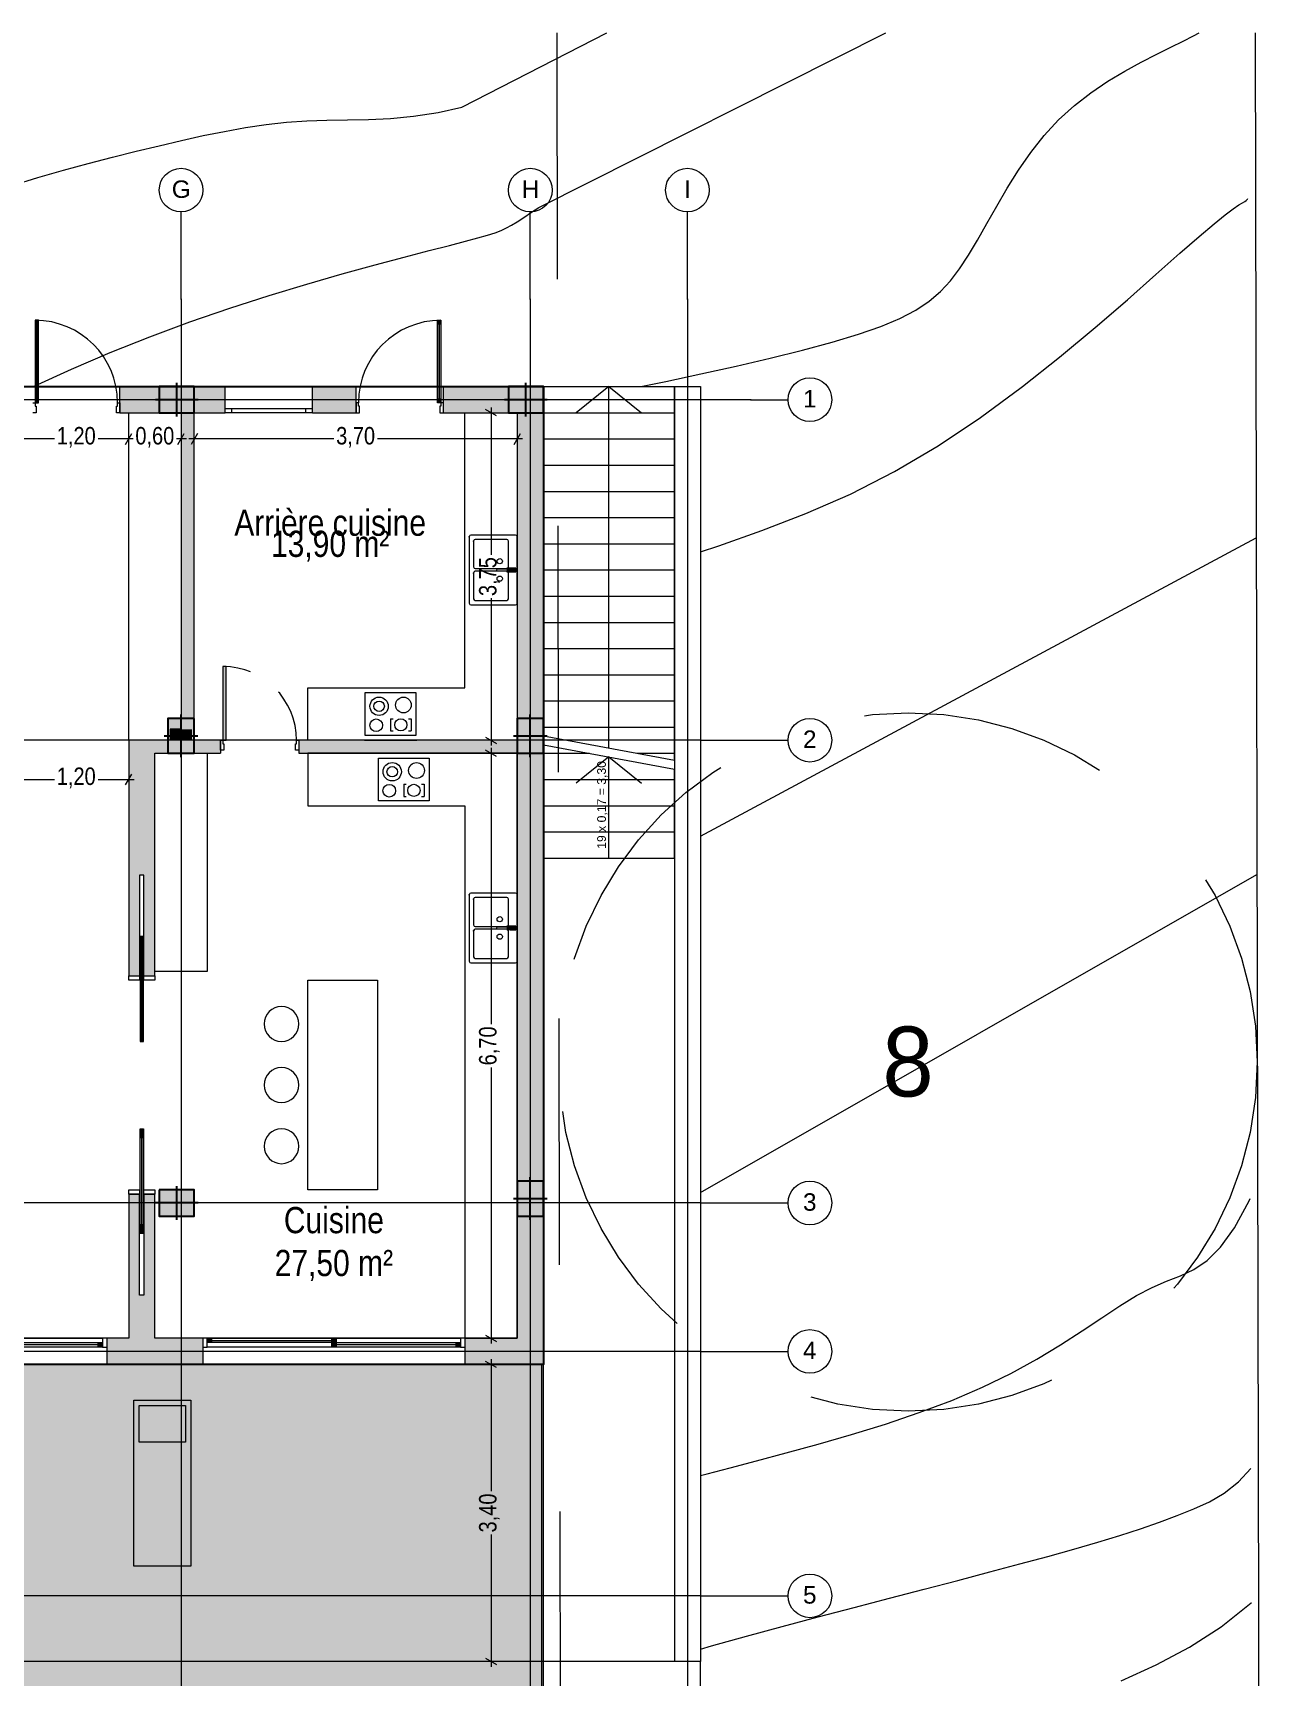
# Model space of a CAD drawing. Header units: centimetres. Extents: x -4381 to 5639, y -3920 to 4826.
# Drawn here: x 30.73 to 44.8, y 61.31 to 80.14 of the extents above; entities that cross this region are included whole.
import ezdxf

# ---------------------------------------------------------------- set-up
doc = ezdxf.new("R2010")
doc.units = ezdxf.units.CM
doc.header["$MEASUREMENT"] = 0
doc.set_wipeout_variables(frame=1)
for name, pattern in [('Dashed', [0.564444, 0.282222, -0.282222]), ('POINTILLE', [0.1, 0.06, -0.04]), ('Tirets', [0.458611, 0.282222, -0.176389]), ('Traits plan', [10, 5, -5]), ('Wipeout_Contour', [100, 0, -100])]:
    doc.linetypes.add(name, pattern=pattern)
for name, color, linetype, lineweight in [('0- COURBES DE NIVEAU_Pen_No__2', 8, 'Continuous', 5), ('00- Texts and Fills_Pen_No__1', 7, 'Continuous', 5), ('01- MOBILIER_Pen_No__1', 7, 'Continuous', 5), ('01- MOBILIER_Pen_No__7', 7, 'Continuous', 5), ('0_Pen_No__1', 7, 'Continuous', 5), ('Cotations_Pen_No__2', 8, 'Continuous', 5), ('Dalles_Pen_No__1', 7, 'Continuous', 5), ('Elevator_Pen_No__1', 7, 'Continuous', 5), ('FILES_Pen_No__2', 8, 'Continuous', 5), ('Poteaux Hafsa', 4, 'Continuous', 30), ('Structural - Bearing_Pen_No__1', 7, 'Continuous', 5), ('Structural - Bearing_Pen_No__7', 7, 'Continuous', 5)]:
    doc.layers.add(name, color=color, linetype=linetype, lineweight=lineweight)
for name, color, linetype, lineweight, true_color in [('0_Pen_No__161', 7, 'Continuous', 5, 0x6a6a6a), ('0_Pen_No__58', 7, 'Continuous', 5, 0xdf0000), ('Dalles_Pen_No__102', 7, 'Continuous', 5, 0xcccccc), ('Elevator_Pen_No__161', 7, 'Continuous', 5, 0x6a6a6a), ('RECULS_Pen_No__58', 7, 'Continuous', 5, 0xdf0000), ('Structural - Bearing_Pen_No__103', 7, 'Continuous', 5, 0xffcc99)]:
    doc.layers.add(name, color=color, linetype=linetype, lineweight=lineweight, true_color=true_color)
doc.layers.add('Dalles', color=7, linetype='Continuous')
doc.layers.add('Structural - Bearing', color=7, linetype='Continuous')
doc.styles.add('GENERATED_STYLE_2', font='')
doc.styles.add('GENERATED_STYLE_3', font='arial.ttf')
doc.styles.get('GENERATED_STYLE_2').set_extended_font_data('Arial Narrow Occidental')

# ---------------------------------------------------------------- blocks, each defined once
blk = doc.blocks.new('P1')
at = {"layer": 'Poteaux Hafsa', "lineweight": 30}
blk.add_hatch(color=256, dxfattribs=at).paths.add_polyline_path([(0, 0.3), (0, 0), (0.4, 0), (0.4, 0.3)])
at = {"layer": 'Poteaux Hafsa', "color": 144, "lineweight": 30}
for p, q in [((0.2, -0.042), (0.2, 0.342)), ((0.444, 0.15), (-0.044, 0.15))]:
    blk.add_line(p, q, dxfattribs=at)
blk.add_lwpolyline([(0, 0.3), (0, 0), (0.4, 0), (0.4, 0.3)], close=True, dxfattribs=at)

msp = doc.modelspace()

# ---------------------------------------------------------------- hatches: boundary and pattern name
at = {"layer": 'Dalles_Pen_No__102', "linetype": 'Continuous', "ltscale": 10}
h = msp.add_hatch(color=256, dxfattribs=at)
h.paths.add_polyline_path([(11.97512, 62.09063), (11.97512, 56.39063), (24.92512, 56.39063), (24.92512, 56.69063), (20.92512, 56.69063), (20.92512, 61.49063), (24.92512, 61.49063), (24.92512, 61.19063), (36.57512, 61.19063), (36.57512, 64.89063), (24.92512, 64.89063), (24.92512, 66.59063), (19.47512, 66.59063), (19.47512, 62.09063)])
h.paths.add_polyline_path([(12.27512, 59.59063), (12.27512, 61.79063), (15.37512, 61.79063), (15.37512, 59.59063)], flags=0)
at = {"layer": 'Elevator_Pen_No__161', "linetype": 'Continuous', "ltscale": 10}
for points in [[(32.30012, 75.81563), (32.55012, 75.81563), (32.55012, 76.06563), (32.30012, 76.06563)], [(36.30012, 75.81563), (36.55012, 75.81563), (36.55012, 76.06563)], [(36.30012, 75.81563), (36.55012, 76.06563), (36.30012, 76.06563)], [(32.30012, 72.04063), (32.42512, 72.04063), (32.42512, 72.16563), (32.30012, 72.16563)], [(32.42512, 72.16563), (32.42512, 72.04063), (32.55012, 72.04063), (32.55012, 72.16563)], [(36.30012, 71.91563), (36.55012, 71.91563), (36.55012, 72.16563), (36.30012, 72.16563)], [(32.30012, 71.91563), (32.55012, 71.91563), (32.55012, 72.04063), (32.42512, 72.04063), (32.30012, 72.04063)], [(36.30012, 66.61563), (36.55012, 66.61563), (36.55012, 66.86563), (36.30012, 66.86563)], [(32.30012, 64.91563), (32.55012, 64.91563), (32.55012, 65.16563), (32.30012, 65.16563)]]:
    msp.add_hatch(color=256, dxfattribs=at).paths.add_polyline_path(points)
at = {"layer": 'Structural - Bearing', "linetype": 'Continuous', "lineweight": 0, "ltscale": 10, "true_color": 0xffffff}
for points in [[(30.75312, 76.84963), (30.75312, 76.80963), (30.79312, 76.80963), (30.79312, 76.84963)], [(35.40117, 76.84963), (35.36117, 76.84963), (35.36117, 76.80963), (35.40117, 76.80963)], [(30.79312, 75.90563), (30.79312, 75.94563), (30.75312, 75.94563), (30.75312, 75.90563)], [(35.36117, 75.90563), (35.40117, 75.90563), (35.40117, 75.94563), (35.36117, 75.94563)], [(32.90312, 72.88463), (32.90312, 72.04063), (32.94312, 72.04063), (32.94312, 72.88463)], [(31.95512, 69.79063), (31.95512, 69.69063), (31.99512, 69.69063), (31.99512, 69.79063)], [(31.99512, 68.59063), (31.99512, 68.69063), (31.95512, 68.69063), (31.95512, 68.59063)], [(31.99512, 67.59063), (31.95512, 67.59063), (31.95512, 67.49063), (31.99512, 67.49063)], [(31.95512, 66.39063), (31.99512, 66.39063), (31.99512, 66.49063), (31.95512, 66.49063)]]:
    msp.add_hatch(color=7, dxfattribs=at).paths.add_polyline_path(points)
at = {"layer": 'Structural - Bearing', "linetype": 'Continuous', "lineweight": 0, "ltscale": 10, "true_color": 0x000000}
h = msp.add_hatch(color=18, dxfattribs=at)
h.paths.add_polyline_path([(31.72512, 75.79063), (32.92917, 75.79063), (32.92917, 75.84063), (32.92917, 76.09063), (31.72512, 76.09063), (31.72512, 75.90563)])
h.paths.add_polyline_path([(32.55012, 75.81563), (32.30012, 75.81563), (32.30012, 76.06563), (32.55012, 76.06563)], flags=0)
for points in [[(33.92917, 75.84063), (33.92917, 75.79063), (34.42917, 75.79063), (34.42917, 75.90563), (34.42917, 76.09063), (33.92917, 76.09063)], [(35.42917, 75.90563), (35.42917, 75.79063), (36.27512, 75.79063), (36.30012, 75.81563), (36.30012, 76.06563), (36.55012, 76.06563), (36.57512, 76.09063), (35.42917, 76.09063)], [(32.42512, 75.79063), (32.42512, 72.16563), (32.55012, 72.16563), (32.55012, 72.04063), (32.57512, 72.04063), (32.57512, 75.79063)], [(31.82512, 72.04063), (31.82512, 71.89063), (32.87512, 71.89063), (32.87512, 71.92563), (32.87512, 72.04063), (32.55012, 72.04063), (32.55012, 71.91563), (32.30012, 71.91563), (32.30012, 72.04063)], [(33.77512, 71.89063), (36.27512, 71.89063), (36.27512, 72.04063), (33.77512, 72.04063), (33.77512, 71.92563)], [(31.82512, 71.89063), (31.82512, 69.34063), (31.95012, 69.34063), (31.95012, 70.49563), (32.00012, 70.49563), (32.00012, 69.34063), (32.12512, 69.34063), (32.12512, 71.89063)], [(31.82512, 66.84063), (31.82512, 65.19063), (32.12512, 65.19063), (32.12512, 66.84063), (32.00012, 66.84063), (32.00012, 65.68563), (31.95012, 65.68563), (31.95012, 66.84063)], [(35.67512, 64.89063), (36.27512, 64.89063), (36.27512, 65.19063), (35.67512, 65.19063), (35.67512, 65.09063)]]:
    msp.add_hatch(color=18, dxfattribs=at).paths.add_polyline_path(points)
h = msp.add_hatch(color=18, dxfattribs=at)
h.paths.add_polyline_path([(36.27512, 75.79063), (36.27512, 64.89063), (36.57512, 64.89063), (36.57512, 76.09063), (36.55012, 76.06563), (36.55012, 75.81563), (36.30012, 75.81563)])
h.paths.add_polyline_path([(36.55012, 64.91563), (36.30012, 64.91563), (36.30012, 65.16563), (36.55012, 65.16563)], flags=0)
h.paths.add_polyline_path([(36.55012, 66.61563), (36.30012, 66.61563), (36.30012, 66.86563), (36.55012, 66.86563)], flags=0)
h.paths.add_polyline_path([(36.55012, 71.91563), (36.30012, 71.91563), (36.30012, 72.16563), (36.55012, 72.16563)], flags=0)
h = msp.add_hatch(color=18, dxfattribs=at)
h.paths.add_polyline_path([(31.57512, 64.89063), (32.67512, 64.89063), (32.67512, 65.09063), (32.67512, 65.19063), (31.57512, 65.19063), (31.57512, 65.09063)])
h.paths.add_polyline_path([(32.30012, 64.91563), (32.30012, 65.16563), (32.55012, 65.16563), (32.55012, 64.91563)], flags=0)
at = {"layer": 'Structural - Bearing_Pen_No__103', "linetype": 'Continuous', "ltscale": 10}
for points in [[(32.72512, 65.19063), (32.72512, 65.14063), (32.77512, 65.14063), (32.77512, 65.19063)], [(34.20012, 65.14063), (34.20012, 65.19063), (34.15012, 65.19063), (34.15012, 65.14063)], [(31.52512, 65.09063), (31.52512, 65.14063), (31.47512, 65.14063), (31.47512, 65.09063)], [(34.15012, 65.14063), (34.15012, 65.09063), (34.20012, 65.09063), (34.20012, 65.14063)], [(35.62512, 65.09063), (35.62512, 65.14063), (35.57512, 65.14063), (35.57512, 65.09063)]]:
    msp.add_hatch(color=256, dxfattribs=at).paths.add_polyline_path(points)

# ---------------------------------------------------------------- linework, layer by layer
at = {"layer": '0- COURBES DE NIVEAU_Pen_No__2', "linetype": 'Continuous', "ltscale": 10, "flags": 128}
for points in [[(30.48856, 78.3954), (30.78549, 78.48585), (31.07682, 78.56906), (31.36193, 78.64606), (31.64022, 78.71785), (31.91105, 78.78545), (32.17407, 78.84957), (32.42993, 78.90963), (32.67952, 78.96473), (32.92374, 79.01397), (33.16349, 79.05648), (33.39968, 79.09134), (33.63319, 79.11767), (33.86495, 79.13457), (34.0963, 79.14228), (34.33053, 79.1455), (34.57135, 79.1501), (34.82251, 79.1619), (35.08773, 79.18676), (35.37075, 79.23052), (35.64137, 79.2914), (37.30309, 80.14172)], [(30.72973, 76.09063), (30.7433, 76.09712), (31.1709, 76.29157), (31.6132, 76.48114), (32.06624, 76.6622), (32.52538, 76.83167), (32.98341, 76.98865), (33.43244, 77.13278), (33.8646, 77.26368), (34.27198, 77.38101), (34.64673, 77.4844), (34.98094, 77.57348), (35.26675, 77.6479), (35.4989, 77.70782), (35.68263, 77.75548), (35.82584, 77.79368), (35.93639, 77.82519), (36.02216, 77.85279), (36.09104, 77.87927), (36.15091, 77.90739), (36.20964, 77.93994), (36.27446, 77.97951), (36.35, 78.02791), (36.44021, 78.08675), (36.52274, 78.14049), (40.49951, 80.14172)], [(37.69038, 76.09063), (37.97712, 76.15032), (38.38022, 76.23634), (38.78143, 76.32512), (39.17162, 76.4158), (39.54167, 76.50751), (39.88245, 76.59938), (40.18484, 76.69056), (40.44227, 76.78077), (40.65849, 76.87211), (40.83978, 76.96728), (40.99245, 77.06899), (41.1228, 77.17992), (41.23713, 77.30277), (41.34175, 77.44024), (41.44295, 77.59504), (41.54623, 77.76861), (41.65391, 77.95744), (41.76751, 78.15681), (41.88855, 78.36196), (42.01853, 78.56815), (42.15898, 78.77063), (42.31142, 78.96466), (42.47736, 79.14549), (42.65721, 79.30937), (42.84695, 79.4564), (43.04143, 79.5877), (43.23553, 79.70437), (43.4241, 79.8075), (43.60202, 79.8982), (43.76414, 79.97757), (43.90534, 80.04672), (44.02181, 80.10667), (44.08525, 80.14172)], [(42.06295, 76.09063), (42.48772, 76.42584), (42.89533, 76.76557), (43.26483, 77.08586), (43.59011, 77.37451), (43.86509, 77.6193), (44.08582, 77.81131), (44.25698, 77.95484), (44.38539, 78.05748), (44.4779, 78.12683), (44.54132, 78.17047), (44.58248, 78.196), (44.60822, 78.21101), (44.62536, 78.22309), (44.63972, 78.23851), (44.64405, 78.24492)], [(38.37512, 74.19703), (38.58483, 74.26793), (39.07858, 74.44256), (39.58268, 74.63752), (40.09114, 74.85992), (40.59796, 75.11684), (41.0971, 75.41218), (41.58251, 75.73693), (42.04808, 76.07889), (42.06295, 76.09063)], [(38.37512, 70.94233), (44.73976, 74.35714)], [(38.37512, 66.85914), (44.74787, 70.50103)], [(38.37512, 63.61868), (38.44956, 63.63869), (38.71304, 63.70806), (39.0179, 63.78759), (39.35764, 63.87756), (39.72293, 63.97785), (40.10444, 64.08833), (40.49283, 64.20889), (40.87875, 64.33941), (41.25289, 64.47976), (41.60589, 64.62982), (41.93039, 64.78871), (42.22678, 64.95249), (42.49745, 65.11645), (42.74477, 65.27588), (42.9711, 65.42609), (43.1788, 65.56237), (43.37026, 65.68001), (43.54784, 65.7743), (43.71408, 65.84457), (43.87218, 65.90619), (44.02553, 65.97856), (44.1775, 66.08108), (44.33148, 66.23315), (44.49083, 66.45418), (44.65895, 66.76356), (44.67138, 66.79232)], [(38.37512, 61.63138), (38.50133, 61.66692), (38.90277, 61.77792), (39.31158, 61.88877), (39.72369, 61.99874), (40.13499, 62.10723), (40.54133, 62.21363), (40.93858, 62.31733), (41.3226, 62.41771), (41.68925, 62.51416), (42.03442, 62.60607), (42.35492, 62.69309), (42.65153, 62.77591), (42.92596, 62.85546), (43.17996, 62.93269), (43.41526, 63.00854), (43.63358, 63.08396), (43.83666, 63.15988), (44.02623, 63.23726), (44.2043, 63.31926), (44.374, 63.41806), (44.53874, 63.54803), (44.67998, 63.69995)], [(43.19372, 61.26585), (43.59484, 61.45091), (43.97585, 61.65447), (44.33816, 61.88732), (44.68318, 62.16028), (44.68558, 62.16263)]]:
    msp.add_lwpolyline(points, dxfattribs=at)
at = {"layer": '01- MOBILIER_Pen_No__1', "linetype": 'Continuous', "ltscale": 10}
for p, q in [((31.88486, 64.48092), (32.53486, 64.48092)), ((31.88486, 62.58092), (31.88486, 64.48092)), ((31.94486, 64.42092), (32.47486, 64.42092)), ((31.94486, 64.00092), (31.94486, 64.42092)), ((32.47486, 64.42092), (32.47486, 64.00092)), ((32.53486, 64.48092), (32.53486, 62.58092)), ((32.47486, 64.00092), (31.94486, 64.00092)), ((32.53486, 62.58092), (31.88486, 62.58092))]:
    msp.add_line(p, q, dxfattribs=at)
at = {"layer": '01- MOBILIER_Pen_No__7', "linetype": 'Continuous', "ltscale": 10}
for p, q in [((36.25512, 74.39063), (35.74512, 74.39063)), ((35.72512, 74.37063), (35.72512, 73.61063)), ((35.77512, 74.32063), (35.77512, 74.02563)), ((36.15512, 74.34063), (35.79512, 74.34063)), ((36.17512, 74.02563), (36.17512, 74.32063)), ((36.27512, 73.61063), (36.27512, 74.37063)), ((36.15812, 74.01032), (36.15812, 73.99963)), ((36.19312, 74.01032), (36.15812, 74.01032)), ((36.19312, 73.99963), (36.19312, 74.01032)), ((36.19412, 74.01059), (36.19412, 73.99963)), ((36.25912, 74.01059), (36.19412, 74.01059)), ((36.25912, 73.97066), (36.25912, 74.01059)), ((35.77512, 73.95563), (35.77512, 73.66063)), ((35.79512, 74.00563), (36.15512, 74.00563)), ((36.15512, 73.97563), (35.79512, 73.97563)), ((36.24512, 73.99963), (36.04723, 73.99963)), ((36.04728, 73.98163), (36.24512, 73.98163)), ((36.15812, 73.99963), (36.19312, 73.99963)), ((36.19312, 73.98163), (36.15812, 73.98163)), ((36.15812, 73.98163), (36.15812, 73.97093)), ((36.15812, 73.97093), (36.19312, 73.97093)), ((36.17512, 73.66063), (36.17512, 73.95563)), ((36.19312, 73.97093), (36.19312, 73.98163)), ((36.19412, 73.99963), (36.24512, 73.99963)), ((36.24512, 73.98163), (36.19412, 73.98163)), ((36.19412, 73.98163), (36.19412, 73.97066)), ((36.19412, 73.97066), (36.25912, 73.97066)), ((35.79512, 73.64063), (36.15512, 73.64063)), ((35.74512, 73.59063), (36.25512, 73.59063)), ((34.52512, 72.64063), (35.12512, 72.64063)), ((34.53512, 72.09563), (34.53512, 72.58563)), ((34.53512, 72.58563), (35.11512, 72.58563)), ((35.11512, 72.58563), (35.11512, 72.09563)), ((34.82512, 72.28711), (34.82512, 72.14688)), ((34.82512, 72.28711), (34.85412, 72.28711)), ((34.82512, 72.14688), (34.85412, 72.14688)), ((35.03044, 72.28711), (35.05944, 72.28711)), ((35.03044, 72.14688), (35.05944, 72.14688)), ((35.05944, 72.28711), (35.05944, 72.14688)), ((34.52512, 72.04063), (35.12512, 72.04063)), ((35.11512, 72.09563), (34.53512, 72.09563)), ((34.67512, 71.89063), (35.27512, 71.89063)), ((34.68512, 71.34563), (34.68512, 71.83563)), ((34.68512, 71.83563), (35.26512, 71.83563)), ((35.26512, 71.83563), (35.26512, 71.34563)), ((34.97512, 71.53711), (34.97512, 71.39688)), ((34.97512, 71.53711), (35.00412, 71.53711)), ((34.97512, 71.39688), (35.00412, 71.39688)), ((35.18044, 71.53711), (35.20944, 71.53711)), ((35.18044, 71.39688), (35.20944, 71.39688)), ((35.20944, 71.53711), (35.20944, 71.39688)), ((34.67512, 71.29063), (35.27512, 71.29063)), ((35.26512, 71.34563), (34.68512, 71.34563)), ((35.72512, 70.27063), (35.72512, 69.51063)), ((36.25512, 70.29063), (35.74512, 70.29063)), ((36.27512, 69.51063), (36.27512, 70.27063)), ((35.77512, 70.22063), (35.77512, 69.92563)), ((36.15512, 70.24063), (35.79512, 70.24063)), ((36.17512, 69.92563), (36.17512, 70.22063)), ((35.79512, 69.90563), (36.15512, 69.90563)), ((36.15512, 69.87563), (35.79512, 69.87563)), ((36.24512, 69.89963), (36.04723, 69.89963)), ((36.04728, 69.88163), (36.24512, 69.88163)), ((36.15812, 69.91032), (36.15812, 69.89963)), ((36.19312, 69.91032), (36.15812, 69.91032)), ((36.15812, 69.89963), (36.19312, 69.89963)), ((36.19312, 69.88163), (36.15812, 69.88163)), ((36.15812, 69.88163), (36.15812, 69.87093)), ((36.15812, 69.87093), (36.19312, 69.87093)), ((36.19312, 69.89963), (36.19312, 69.91032)), ((36.19312, 69.87093), (36.19312, 69.88163)), ((36.19412, 69.91059), (36.19412, 69.89963)), ((36.25912, 69.91059), (36.19412, 69.91059)), ((36.19412, 69.89963), (36.24512, 69.89963)), ((36.24512, 69.88163), (36.19412, 69.88163)), ((36.19412, 69.88163), (36.19412, 69.87066)), ((36.19412, 69.87066), (36.25912, 69.87066)), ((36.25912, 69.87066), (36.25912, 69.91059)), ((35.77512, 69.85563), (35.77512, 69.56063)), ((36.17512, 69.56063), (36.17512, 69.85563)), ((35.74512, 69.49063), (36.25512, 69.49063)), ((35.79512, 69.54063), (36.15512, 69.54063))]:
    msp.add_line(p, q, dxfattribs=at)
at = {"layer": '01- MOBILIER_Pen_No__7', "linetype": 'Continuous', "ltscale": 10, "flags": 128}
for points in [[(32.42512, 75.79063), (32.42512, 72.04063), (31.82512, 72.04063), (31.82512, 75.79063)], [(33.87512, 72.04063), (33.87512, 72.64063), (35.67512, 72.64063), (35.67512, 75.79063), (36.27512, 75.79063), (36.27512, 72.04063)], [(32.12512, 71.89063), (32.72512, 71.89063), (32.72512, 69.39063), (32.12512, 69.39063)], [(33.87512, 71.89063), (33.87512, 71.29063), (35.67512, 71.29063), (35.67512, 65.19063), (36.27512, 65.19063), (36.27512, 71.89063)], [(33.87512, 69.29063), (34.67512, 69.29063), (34.67512, 66.89063), (33.87512, 66.89063)]]:
    msp.add_lwpolyline(points, close=True, dxfattribs=at)
at = {"layer": '01- MOBILIER_Pen_No__7', "linetype": 'Continuous', "ltscale": 10}
for centre, radius in [((36.07512, 74.09063), 0.03), ((36.07512, 73.89063), 0.03), ((34.69346, 72.42932), 0.105), ((34.97186, 72.44353), 0.09), ((34.69346, 72.42932), 0.06), ((34.65982, 72.21127), 0.0725), ((34.94228, 72.21617), 0.07), ((34.84346, 71.67932), 0.105), ((35.12186, 71.69353), 0.09), ((34.84346, 71.67932), 0.06), ((34.80982, 71.46127), 0.0725), ((35.09228, 71.46617), 0.07), ((36.07512, 69.99063), 0.03), ((36.07512, 69.79063), 0.03)]:
    msp.add_circle(centre, radius, dxfattribs=at)
for centre, radius, start, end in [((35.74512, 74.37063), 0.02, 90, 180), ((36.25512, 74.37063), 0.02, 360, 90), ((35.79512, 74.32063), 0.02, 90, 180), ((36.15512, 74.32063), 0.02, 360, 90), ((35.79512, 74.02563), 0.02, 180, 270), ((36.15512, 74.02563), 0.02, 270, 360), ((35.79512, 73.95563), 0.02, 90, 180), ((36.04725, 73.99063), 0.009, 90.147242, 270.147242), ((36.15512, 73.95563), 0.02, 360, 90), ((36.24512, 73.99063), 0.009, 270, 90), ((36.24512, 73.99063), 0.009, 270, 90), ((35.79512, 73.66063), 0.02, 180, 270), ((36.15512, 73.66063), 0.02, 270, 360), ((35.74512, 73.61063), 0.02, 180, 270), ((36.25512, 73.61063), 0.02, 270, 360), ((35.74512, 70.27063), 0.02, 90, 180), ((36.25512, 70.27063), 0.02, 360, 90), ((35.79512, 70.22063), 0.02, 90, 180), ((36.15512, 70.22063), 0.02, 360, 90), ((35.79512, 69.92563), 0.02, 180, 270), ((35.79512, 69.85563), 0.02, 90, 180), ((36.04725, 69.89063), 0.009, 90.147242, 270.147242), ((36.15512, 69.92563), 0.02, 270, 360), ((36.15512, 69.85563), 0.02, 360, 90), ((36.24512, 69.89063), 0.009, 270, 90), ((36.24512, 69.89063), 0.009, 270, 90), ((35.74512, 69.51063), 0.02, 180, 270), ((35.79512, 69.56063), 0.02, 180, 270), ((36.15512, 69.56063), 0.02, 270, 360), ((36.25512, 69.51063), 0.02, 270, 360), ((33.57512, 68.79063), 0.2, 0, 180), ((33.57512, 68.79063), 0.2, 180, 0), ((33.57512, 68.09063), 0.2, 0, 180), ((33.57512, 68.09063), 0.2, 180, 0), ((33.57512, 67.39063), 0.2, 0, 180), ((33.57512, 67.39063), 0.2, 180, 0)]:
    msp.add_arc(centre, radius, start, end, dxfattribs=at)
for p in [(35.72512, 74.37063), (35.77512, 74.32063), (35.77512, 73.95563), (35.72512, 70.27063), (35.77512, 70.22063), (35.77512, 69.85563)]:
    msp.add_point(p, dxfattribs=at)
at = {"layer": '0_Pen_No__1', "linetype": 'Continuous', "ltscale": 10}
for p, q in [((31.72512, 75.90563), (31.72512, 76.09063)), ((32.92917, 75.84063), (32.92917, 76.09063)), ((33.92917, 75.84063), (33.92917, 76.09063)), ((34.42917, 75.90563), (34.42917, 76.09063)), ((35.42917, 75.90563), (35.42917, 76.09063)), ((38.07512, 76.09063), (38.07512, 61.49063)), ((38.07512, 76.09063), (38.37512, 76.09063)), ((38.37512, 76.09063), (38.37512, 61.49063)), ((31.72512, 75.79063), (31.72512, 75.90563)), ((34.42917, 75.79063), (34.42917, 75.90563)), ((35.42917, 75.79063), (35.42917, 75.90563)), ((32.92917, 75.79063), (32.92917, 75.84063)), ((33.92917, 75.79063), (33.92917, 75.84063)), ((32.87512, 72.04063), (32.87512, 71.92563)), ((33.77512, 72.04063), (33.77512, 71.92563)), ((32.87512, 71.92563), (32.87512, 71.89063)), ((33.77512, 71.92563), (33.77512, 71.89063)), ((31.95012, 70.49563), (31.95012, 69.34063)), ((32.00012, 70.49563), (31.95012, 70.49563)), ((32.00012, 69.34063), (32.00012, 70.49563)), ((31.82512, 69.34063), (31.95012, 69.34063)), ((32.00012, 69.34063), (32.12512, 69.34063)), ((31.82512, 66.84063), (31.95012, 66.84063)), ((31.95012, 65.68563), (31.95012, 66.84063)), ((32.00012, 66.84063), (32.00012, 65.68563)), ((32.00012, 66.84063), (32.12512, 66.84063)), ((32.00012, 65.68563), (31.95012, 65.68563)), ((31.57512, 65.19063), (31.57512, 65.09063)), ((32.67512, 65.19063), (32.67512, 65.09063)), ((35.67512, 65.19063), (35.67512, 65.09063)), ((31.57512, 65.09063), (31.57512, 64.89063)), ((32.67512, 65.09063), (32.67512, 64.89063)), ((35.67512, 65.09063), (35.67512, 64.89063))]:
    msp.add_line(p, q, dxfattribs=at)
at = {"layer": '0_Pen_No__161', "linetype": 'Continuous', "ltscale": 10}
for p, q in [((36.57512, 72.09063), (36.57512, 76.09063)), ((36.57512, 76.09063), (38.07512, 76.09063)), ((36.57512, 76.09063), (38.07512, 76.09063)), ((37.32512, 76.09063), (36.95012, 75.79063)), ((37.32512, 71.95063), (37.32512, 76.09063)), ((37.32512, 76.09063), (37.70012, 75.79063)), ((38.07512, 71.81063), (38.07512, 76.09063)), ((36.57512, 75.79063), (38.07512, 75.79063)), ((36.57512, 75.49063), (38.07512, 75.49063)), ((36.57512, 75.19063), (38.07512, 75.19063)), ((36.57512, 74.89063), (38.07512, 74.89063)), ((36.57512, 74.59063), (38.07512, 74.59063)), ((36.57512, 74.29063), (38.07512, 74.29063)), ((36.57512, 73.99063), (38.07512, 73.99063)), ((36.57512, 73.69063), (38.07512, 73.69063)), ((36.57512, 73.39063), (38.07512, 73.39063)), ((36.57512, 73.09063), (38.07512, 73.09063)), ((36.57512, 72.79063), (38.07512, 72.79063)), ((36.57512, 72.49063), (38.07512, 72.49063)), ((36.57512, 72.19063), (38.07512, 72.19063)), ((36.57512, 72.09063), (38.07512, 71.81063)), ((36.57512, 70.69063), (36.57512, 71.9889)), ((36.57512, 71.9889), (38.07512, 71.7089)), ((36.57512, 71.89063), (37.10158, 71.89063)), ((37.32512, 71.8489), (36.95012, 71.5489)), ((37.32512, 70.69063), (37.32512, 71.8489)), ((37.32512, 71.8489), (37.70012, 71.5489)), ((37.64655, 71.89063), (38.07512, 71.89063)), ((36.57512, 71.59063), (38.07512, 71.59063)), ((38.07512, 70.69063), (38.07512, 71.7089)), ((36.57512, 71.29063), (38.07512, 71.29063)), ((36.57512, 70.99063), (38.07512, 70.99063)), ((36.57512, 70.69063), (38.07512, 70.69063)), ((36.57512, 70.69063), (38.07512, 70.69063))]:
    msp.add_line(p, q, dxfattribs=at)
at = {"layer": 'Cotations_Pen_No__2', "linetype": 'Continuous', "ltscale": 10}
for p, q in [((36.03762, 75.75454), (35.91262, 75.82671)), ((35.97512, 75.85175), (35.97512, 75.79063)), ((35.97512, 75.79063), (35.97512, 74.1645)), ((31.78903, 75.42813), (31.8612, 75.55313)), ((32.38903, 75.42813), (32.4612, 75.55313)), ((32.6112, 75.55313), (32.53903, 75.42813)), ((36.23903, 75.42813), (36.3112, 75.55313)), ((30.97624, 75.49063), (30.62512, 75.49063)), ((31.82512, 75.49063), (31.47399, 75.49063)), ((31.87624, 75.49063), (31.82512, 75.49063)), ((32.42512, 75.49063), (32.37399, 75.49063)), ((32.48624, 75.49063), (32.42512, 75.49063)), ((32.57512, 75.49063), (32.51399, 75.49063)), ((34.17624, 75.49063), (32.57512, 75.49063)), ((36.27512, 75.49063), (34.67399, 75.49063)), ((36.33624, 75.49063), (36.27512, 75.49063)), ((35.97512, 73.66675), (35.97512, 72.04063)), ((35.91262, 72.07671), (36.03762, 72.00454)), ((35.97512, 72.04063), (35.97512, 71.9795)), ((35.97512, 71.95175), (35.97512, 71.89063)), ((36.03762, 71.85454), (35.91262, 71.92671)), ((35.97512, 71.89063), (35.97512, 68.7895)), ((30.62512, 71.59063), (30.97624, 71.59063)), ((31.47399, 71.59063), (31.82512, 71.59063)), ((31.78903, 71.52813), (31.8612, 71.65313)), ((31.82512, 71.59063), (31.88624, 71.59063)), ((35.97512, 68.29175), (35.97512, 65.19063)), ((35.91262, 65.22671), (36.03762, 65.15454)), ((35.97512, 65.19063), (35.97512, 65.1295)), ((36.03762, 64.85454), (35.91262, 64.92671)), ((35.97512, 64.95175), (35.97512, 64.89063)), ((35.97512, 64.89063), (35.97512, 63.4395)), ((35.97512, 62.94175), (35.97512, 61.49063)), ((35.91262, 61.52671), (36.03762, 61.45454)), ((35.97512, 61.49063), (35.97512, 61.4295))]:
    msp.add_line(p, q, dxfattribs=at)
at = {"layer": 'Dalles_Pen_No__1', "linetype": 'Continuous', "ltscale": 10, "flags": 128}
for points in [[(11.97512, 62.69063), (11.97512, 62.09063), (19.47512, 62.09063), (19.47512, 66.59063), (24.91512, 66.59063), (24.91512, 64.89063), (36.57512, 64.89063), (36.57512, 66.99063), (36.57512, 76.09063), (11.97512, 76.09063)], [(11.97512, 62.69063), (11.97512, 62.09063), (19.47512, 62.09063), (19.47512, 66.59063), (24.91512, 66.59063), (24.91512, 64.89063), (36.57512, 64.89063), (36.57512, 66.99063), (36.57512, 76.09063), (11.97512, 76.09063)], [(11.97512, 62.69063), (11.97512, 62.09063), (19.47512, 62.09063), (19.47512, 66.59063), (24.91512, 66.59063), (24.91512, 64.89063), (36.57512, 64.89063), (36.57512, 66.99063), (36.57512, 76.09063), (11.97512, 76.09063)], [(11.97512, 62.69063), (11.97512, 62.09063), (19.47512, 62.09063), (19.47512, 66.59063), (24.91512, 66.59063), (24.91512, 64.89063), (36.57512, 64.89063), (36.57512, 66.99063), (36.57512, 76.09063), (11.97512, 76.09063)], [(11.97512, 62.09063), (11.97512, 56.39063), (24.92512, 56.39063), (24.92512, 56.69063), (20.92512, 56.69063), (20.92512, 61.49063), (24.92512, 61.49063), (24.92512, 61.19063), (36.57512, 61.19063), (36.57512, 64.89063), (24.92512, 64.89063), (24.92512, 66.59063), (19.47512, 66.59063), (19.47512, 62.09063)], [(11.97512, 62.09063), (11.97512, 56.39063), (24.92512, 56.39063), (24.92512, 56.69063), (20.92512, 56.69063), (20.92512, 61.49063), (24.92512, 61.49063), (24.92512, 61.19063), (36.57512, 61.19063), (36.57512, 64.89063), (24.92512, 64.89063), (24.92512, 66.59063), (19.47512, 66.59063), (19.47512, 62.09063)]]:
    msp.add_lwpolyline(points, close=True, dxfattribs=at)
at = {"layer": 'Elevator_Pen_No__1', "linetype": 'Continuous', "ltscale": 10}
for p, q in [((32.42512, 72.16563), (32.30012, 72.16563)), ((32.30012, 72.16563), (32.30012, 72.04063))]:
    msp.add_line(p, q, dxfattribs=at)
at = {"layer": 'FILES_Pen_No__2', "linetype": 'Continuous', "ltscale": 10}
for p, q in [((32.42512, 77.09063), (32.42512, 78.09063)), ((36.42512, 77.09063), (36.42512, 78.09063)), ((38.22512, 77.09063), (38.22512, 78.09063)), ((32.42512, 77.09063), (32.42512, 55.59063)), ((36.42512, 77.09063), (36.42512, 55.59063)), ((38.22512, 77.09063), (38.22512, 55.59063)), ((38.95305, 75.94063), (3.26322, 75.94063)), ((38.95305, 75.94063), (39.37813, 75.94063)), ((38.37813, 72.04063), (3.83813, 72.04063)), ((38.37813, 72.04063), (39.37813, 72.04063)), ((38.37813, 66.74063), (3.83813, 66.74063)), ((38.37813, 66.74063), (39.37813, 66.74063)), ((38.37813, 65.04063), (3.83813, 65.04063)), ((38.37813, 65.04063), (39.37813, 65.04063)), ((38.37813, 62.24063), (39.37813, 62.24063))]:
    msp.add_line(p, q, dxfattribs=at)
for centre in [(32.42512, 78.34063), (36.42512, 78.34063), (38.22512, 78.34063), (39.62813, 75.94063), (39.62813, 72.04063), (39.62813, 66.74063), (39.62813, 65.04063), (39.62813, 62.24063)]:
    msp.add_circle(centre, 0.25, dxfattribs=at)
for p in [(32.42512, 77.09063), (32.42512, 77.09063), (36.42512, 77.09063), (36.42512, 77.09063), (38.22512, 77.09063), (38.22512, 77.09063), (38.95305, 75.94063), (38.95305, 75.94063), (38.37813, 72.04063), (38.37813, 72.04063), (38.37813, 66.74063), (38.37813, 66.74063), (38.37813, 65.04063), (38.37813, 65.04063), (38.37813, 62.24063), (38.37813, 62.24063)]:
    msp.add_point(p, dxfattribs=at)
at = {"layer": 'RECULS_Pen_No__58', "linetype": 'Tirets', "ltscale": 10}
msp.add_circle((40.75238, 68.35561), 4, dxfattribs=at)
at = {"layer": 'Structural - Bearing_Pen_No__1', "linetype": 'Continuous', "ltscale": 10}
for p, q in [((30.75312, 76.84963), (30.75312, 76.80963)), ((30.79312, 76.84963), (30.75312, 76.84963)), ((30.79312, 76.80963), (30.79312, 76.84963)), ((35.36117, 76.80963), (35.36117, 76.84963)), ((35.36117, 76.84963), (35.40117, 76.84963)), ((35.40117, 76.84963), (35.40117, 76.80963)), ((30.75312, 76.80963), (30.75312, 75.94563)), ((30.77312, 76.80963), (30.75312, 76.80963)), ((30.75312, 76.80963), (30.79312, 76.80963)), ((30.77312, 75.94563), (30.77312, 76.80963)), ((30.77312, 76.80963), (30.77312, 75.94563)), ((30.79312, 76.80963), (30.77312, 76.80963)), ((30.77312, 76.80963), (30.77312, 75.94563)), ((30.79312, 75.94563), (30.79312, 76.80963)), ((35.36117, 76.80963), (35.38117, 76.80963)), ((35.36117, 75.94563), (35.36117, 76.80963)), ((35.40117, 76.80963), (35.36117, 76.80963)), ((35.38117, 76.80963), (35.40117, 76.80963)), ((35.38117, 75.94563), (35.38117, 76.80963)), ((35.38117, 76.80963), (35.38117, 75.94563)), ((35.38117, 76.80963), (35.38117, 75.94563)), ((35.40117, 76.80963), (35.40117, 75.94563)), ((33.92917, 76.09063), (32.92917, 76.09063)), ((30.72512, 75.90563), (30.75312, 75.90563)), ((30.75312, 75.94563), (30.77312, 75.94563)), ((30.79312, 75.94563), (30.75312, 75.94563)), ((30.75312, 75.94563), (30.75312, 75.90563)), ((30.75312, 75.90563), (30.75312, 75.86563)), ((30.75312, 75.90563), (30.79312, 75.90563)), ((30.77312, 75.94563), (30.79312, 75.94563)), ((30.79312, 75.90563), (30.79312, 75.94563)), ((31.69712, 75.86563), (31.69712, 75.90563)), ((31.69712, 75.90563), (31.72512, 75.90563)), ((31.72512, 75.90563), (31.72512, 75.79063)), ((31.72512, 75.79063), (31.72512, 75.90563)), ((34.45717, 75.90563), (34.42917, 75.90563)), ((34.42917, 75.90563), (34.42917, 75.79063)), ((34.42917, 75.79063), (34.42917, 75.90563)), ((34.45717, 75.86563), (34.45717, 75.90563)), ((35.38117, 75.94563), (35.36117, 75.94563)), ((35.36117, 75.90563), (35.36117, 75.94563)), ((35.36117, 75.94563), (35.40117, 75.94563)), ((35.40117, 75.90563), (35.36117, 75.90563)), ((35.40117, 75.94563), (35.38117, 75.94563)), ((35.40117, 75.94563), (35.40117, 75.90563)), ((35.42917, 75.90563), (35.40117, 75.90563)), ((35.40117, 75.90563), (35.40117, 75.86563)), ((35.42917, 75.79063), (35.42917, 75.90563)), ((35.42917, 75.79063), (35.42917, 75.90563)), ((30.76512, 75.79063), (30.72512, 75.79063)), ((30.75312, 75.86563), (30.76512, 75.86563)), ((30.76512, 75.86563), (30.76512, 75.79063)), ((31.68512, 75.79063), (31.68512, 75.86563)), ((31.68512, 75.86563), (31.69712, 75.86563)), ((31.72512, 75.79063), (31.68512, 75.79063)), ((32.92917, 75.84063), (33.00417, 75.84063)), ((32.92917, 75.79063), (32.92917, 75.84063)), ((33.92917, 75.79063), (32.92917, 75.79063)), ((33.00417, 75.79063), (32.92917, 75.79063)), ((33.00417, 75.84063), (33.00417, 75.79063)), ((33.00417, 75.84063), (33.85417, 75.84063)), ((33.85417, 75.79063), (33.00417, 75.79063)), ((33.85417, 75.79063), (33.85417, 75.84063)), ((33.85417, 75.84063), (33.92917, 75.84063)), ((33.92917, 75.79063), (33.85417, 75.79063)), ((33.92917, 75.79063), (33.92917, 75.84063)), ((34.42917, 75.79063), (34.46917, 75.79063)), ((34.46917, 75.86563), (34.45717, 75.86563)), ((34.46917, 75.79063), (34.46917, 75.86563)), ((35.40117, 75.86563), (35.38917, 75.86563)), ((35.38917, 75.86563), (35.38917, 75.79063)), ((35.38917, 75.79063), (35.42917, 75.79063)), ((31.82512, 72.04063), (31.82512, 71.89063)), ((32.87512, 72.04063), (32.87512, 71.92563)), ((33.77512, 72.04063), (33.77512, 71.92563)), ((31.95512, 69.79063), (31.95512, 69.69063)), ((31.99512, 69.79063), (31.95512, 69.79063)), ((31.97512, 69.69063), (31.95512, 69.69063)), ((31.95512, 69.69063), (31.95512, 68.69063)), ((31.95512, 69.69063), (31.99512, 69.69063)), ((31.99512, 69.69063), (31.97512, 69.69063)), ((31.97512, 69.69063), (31.97512, 68.69063)), ((31.97512, 68.69063), (31.97512, 69.69063)), ((31.97512, 68.69063), (31.97512, 69.69063)), ((31.99512, 69.69063), (31.99512, 69.79063)), ((31.99512, 68.69063), (31.99512, 69.69063)), ((31.82512, 69.29063), (31.82512, 69.34063)), ((31.82512, 69.34063), (31.95012, 69.34063)), ((31.82512, 69.34063), (31.95012, 69.34063)), ((31.95012, 69.34063), (31.95012, 69.29063)), ((32.00012, 69.29063), (32.00012, 69.34063)), ((32.00012, 69.34063), (32.12512, 69.34063)), ((32.00012, 69.34063), (32.12512, 69.34063)), ((32.12512, 69.34063), (32.12512, 69.29063)), ((31.95012, 69.29063), (31.82512, 69.29063)), ((32.12512, 69.29063), (32.00012, 69.29063)), ((31.95512, 68.69063), (31.97512, 68.69063)), ((31.99512, 68.69063), (31.95512, 68.69063)), ((31.95512, 68.69063), (31.95512, 68.59063)), ((31.95512, 68.59063), (31.99512, 68.59063)), ((31.97512, 68.69063), (31.99512, 68.69063)), ((31.99512, 68.59063), (31.99512, 68.69063)), ((31.95512, 67.49063), (31.95512, 67.59063)), ((31.95512, 67.59063), (31.99512, 67.59063)), ((31.95512, 67.49063), (31.97512, 67.49063)), ((31.95512, 66.49063), (31.95512, 67.49063)), ((31.99512, 67.49063), (31.95512, 67.49063)), ((31.97512, 67.49063), (31.99512, 67.49063)), ((31.97512, 66.49063), (31.97512, 67.49063)), ((31.97512, 67.49063), (31.97512, 66.49063)), ((31.97512, 67.49063), (31.97512, 66.49063)), ((31.99512, 67.59063), (31.99512, 67.49063)), ((31.99512, 67.49063), (31.99512, 66.49063)), ((31.82512, 66.84063), (31.82512, 66.89063)), ((31.82512, 66.89063), (31.95012, 66.89063)), ((31.95012, 66.89063), (31.95012, 66.84063)), ((32.00012, 66.84063), (32.00012, 66.89063)), ((32.00012, 66.89063), (32.12512, 66.89063)), ((32.12512, 66.89063), (32.12512, 66.84063)), ((31.95012, 66.84063), (31.82512, 66.84063)), ((31.82512, 66.84063), (31.95012, 66.84063)), ((32.12512, 66.84063), (32.00012, 66.84063)), ((32.00012, 66.84063), (32.12512, 66.84063)), ((31.97512, 66.49063), (31.95512, 66.49063)), ((31.95512, 66.39063), (31.95512, 66.49063)), ((31.95512, 66.49063), (31.99512, 66.49063)), ((31.99512, 66.49063), (31.97512, 66.49063)), ((31.99512, 66.49063), (31.99512, 66.39063)), ((31.99512, 66.39063), (31.95512, 66.39063)), ((31.57512, 65.19063), (28.57512, 65.19063)), ((30.10012, 65.19063), (31.52512, 65.19063)), ((31.57512, 65.19063), (31.52512, 65.19063)), ((31.52512, 65.19063), (31.52512, 65.09063)), ((31.57512, 65.19063), (31.57512, 65.09063)), ((35.67512, 65.19063), (32.67512, 65.19063)), ((32.72512, 65.19063), (32.67512, 65.19063)), ((32.67512, 65.19063), (32.67512, 65.09063)), ((32.72512, 65.09063), (32.72512, 65.19063)), ((32.72512, 65.19063), (32.77512, 65.19063)), ((32.72512, 65.14063), (32.72512, 65.19063)), ((32.77512, 65.19063), (34.15012, 65.19063)), ((32.77512, 65.19063), (32.77512, 65.14063)), ((32.77512, 65.19063), (34.15012, 65.19063)), ((32.77512, 65.16563), (34.15012, 65.16563)), ((34.15012, 65.14063), (34.15012, 65.19063)), ((34.15012, 65.19063), (34.20012, 65.19063)), ((34.20012, 65.19063), (34.20012, 65.14063)), ((34.20012, 65.19063), (35.62512, 65.19063)), ((35.67512, 65.19063), (35.62512, 65.19063)), ((35.62512, 65.19063), (35.62512, 65.09063)), ((35.67512, 65.19063), (35.67512, 65.09063)), ((30.10012, 65.14063), (31.47512, 65.14063)), ((31.47512, 65.11563), (30.10012, 65.11563)), ((31.47512, 65.09063), (30.10012, 65.09063)), ((31.47512, 65.09063), (30.10012, 65.09063)), ((31.47512, 65.09063), (31.47512, 65.14063)), ((31.47512, 65.14063), (31.52512, 65.14063)), ((31.52512, 65.09063), (31.47512, 65.09063)), ((31.52512, 65.14063), (31.52512, 65.09063)), ((31.52512, 65.09063), (31.57512, 65.09063)), ((32.67512, 65.09063), (32.72512, 65.09063)), ((32.77512, 65.14063), (32.72512, 65.14063)), ((34.15012, 65.09063), (32.72512, 65.09063)), ((34.15012, 65.14063), (32.77512, 65.14063)), ((34.20012, 65.14063), (34.15012, 65.14063)), ((34.15012, 65.14063), (34.20012, 65.14063)), ((34.15012, 65.09063), (34.15012, 65.14063)), ((34.20012, 65.09063), (34.15012, 65.09063)), ((34.20012, 65.14063), (34.20012, 65.09063)), ((34.20012, 65.14063), (35.57512, 65.14063)), ((35.57512, 65.11563), (34.20012, 65.11563)), ((35.57512, 65.09063), (34.20012, 65.09063)), ((35.57512, 65.09063), (34.20012, 65.09063)), ((35.57512, 65.09063), (35.57512, 65.14063)), ((35.57512, 65.14063), (35.62512, 65.14063)), ((35.62512, 65.09063), (35.57512, 65.09063)), ((35.62512, 65.14063), (35.62512, 65.09063)), ((35.62512, 65.09063), (35.67512, 65.09063)), ((31.57512, 64.89063), (28.57512, 64.89063)), ((35.67512, 64.89063), (32.67512, 64.89063))]:
    msp.add_line(p, q, dxfattribs=at)
at = {"layer": 'Structural - Bearing_Pen_No__1', "linetype": 'Continuous', "ltscale": 10, "flags": 128}
for points in [[(32.92917, 76.09063), (31.72512, 76.09063)], [(34.42917, 76.09063), (33.92917, 76.09063)], [(36.57512, 76.09063), (35.42917, 76.09063)], [(36.57512, 64.89063), (36.57512, 76.09063)], [(31.72512, 75.79063), (32.42512, 75.79063)], [(32.42512, 75.79063), (32.42512, 72.16563)], [(32.57512, 75.79063), (32.92917, 75.79063)], [(32.57512, 72.04063), (32.57512, 75.79063)], [(33.92917, 75.79063), (34.42917, 75.79063)], [(35.42917, 75.79063), (36.27512, 75.79063)], [(36.27512, 75.79063), (36.27512, 72.04063)], [(32.30012, 72.04063), (31.82512, 72.04063)], [(32.87512, 72.04063), (32.57512, 72.04063)], [(36.27512, 72.04063), (33.77512, 72.04063)], [(31.82512, 71.89063), (31.82512, 69.34063)], [(32.12512, 69.34063), (32.12512, 71.89063)], [(32.12512, 71.89063), (32.87512, 71.89063)], [(33.77512, 71.89063), (36.27512, 71.89063)], [(36.27512, 71.89063), (36.27512, 65.19063)], [(31.82512, 66.84063), (31.82512, 65.19063)], [(32.12512, 65.19063), (32.12512, 66.84063)], [(31.82512, 65.19063), (31.57512, 65.19063)], [(32.67512, 65.19063), (32.12512, 65.19063)], [(36.27512, 65.19063), (35.67512, 65.19063)], [(31.57512, 64.89063), (32.67512, 64.89063)], [(35.67512, 64.89063), (36.27512, 64.89063)], [(36.27512, 64.89063), (36.57512, 64.89063)]]:
    msp.add_lwpolyline(points, dxfattribs=at)
at = {"layer": 'Structural - Bearing_Pen_No__1', "linetype": 'Traits plan', "ltscale": 10}
for centre, start, end in [((30.75312, 75.90563), 0, 90), ((35.40117, 75.90563), 90, 180)]:
    msp.add_arc(centre, 0.944, start, end, dxfattribs=at)
at = {"layer": 'Structural - Bearing_Pen_No__7', "linetype": 'Continuous', "ltscale": 10}
for p, q in [((32.90312, 72.88463), (32.90312, 72.04063)), ((32.94312, 72.88463), (32.90312, 72.88463)), ((32.94312, 72.04063), (32.94312, 72.88463)), ((32.87512, 71.92563), (32.87512, 72.04063)), ((32.87512, 72.04063), (32.90312, 72.04063)), ((32.90312, 72.04063), (32.90312, 72.00063)), ((32.90312, 72.04063), (32.94312, 72.04063)), ((32.90312, 72.00063), (32.91512, 72.00063)), ((32.91512, 72.00063), (32.91512, 71.92563)), ((33.73512, 71.92563), (33.73512, 72.00063)), ((33.73512, 72.00063), (33.74712, 72.00063)), ((33.74712, 72.00063), (33.74712, 72.04063)), ((33.74712, 72.04063), (33.77512, 72.04063)), ((33.77512, 72.04063), (33.77512, 71.92563)), ((32.91512, 71.92563), (32.87512, 71.92563)), ((33.77512, 71.92563), (33.73512, 71.92563))]:
    msp.add_line(p, q, dxfattribs=at)
at = {"layer": 'Structural - Bearing_Pen_No__7', "linetype": 'POINTILLE', "ltscale": 10}
msp.add_arc((32.90312, 72.04063), 0.844, 0, 90, dxfattribs=at)

# ---------------------------------------------------------------- block references
at = {"layer": 'Poteaux Hafsa'}
for p in [(32.17512, 75.79063), (36.17512, 75.79063), (32.17512, 66.59063)]:
    msp.add_blockref('P1', p, dxfattribs=at)
at = {"layer": 'Poteaux Hafsa', "rotation": 270}
for p in [(32.27512, 72.29063), (36.27512, 72.29063), (36.27512, 66.99063)]:
    msp.add_blockref('P1', p, dxfattribs=at)

# ---------------------------------------------------------------- texts
at = {"layer": '00- Texts and Fills_Pen_No__1', "linetype": 'Continuous', "char_height": 0.3, "attachment_point": 5, "rotation": 0, "style": 'GENERATED_STYLE_2'}
for s, insert, width, line_spacing_factor in [('\\A1;{\\fArial Narrow Occidental|b0|i0|c0|p34;Arrière cuisine\\P\\fArial Narrow Occidental|b0|i0|c0|p34;13,90 m²}', (34.13284, 74.38315), 2.7656551, 0.483928), ('\\A1;{\\fArial Narrow Occidental|b0|i0|c0|p34;Cuisine\\P\\fArial Narrow Occidental|b0|i0|c0|p34;27,50 m²}', (34.17512, 66.27081), 2.3, 0.982423)]:
    msp.add_mtext(s, dxfattribs=dict(at, insert=insert, width=width, line_spacing_factor=line_spacing_factor))
at = {"layer": '0_Pen_No__161', "linetype": 'Continuous', "insert": (37.25053, 70.75776), "char_height": 0.1, "attachment_point": 4, "rotation": 90, "style": 'GENERATED_STYLE_3'}
msp.add_mtext('\\A1;{\\fArial|b0|i0|c0|p34; 19 x 0,17 = 3,30}', dxfattribs=at)
at = {"layer": 'Cotations_Pen_No__2', "linetype": 'Continuous', "char_height": 0.2, "attachment_point": 7, "style": 'GENERATED_STYLE_2'}
for s, insert, rotation in [('\\A1;{\\fArial Narrow Occidental|b0|i0|c0|p34;1,20}', (31.00112, 75.39063), 0), ('\\A1;{\\fArial Narrow Occidental|b0|i0|c0|p34;0,60}', (31.90112, 75.39063), 0), ('\\A1;{\\fArial Narrow Occidental|b0|i0|c0|p34;3,70}', (34.20112, 75.39063), 0), ('\\A1;{\\fArial Narrow Occidental|b0|i0|c0|p34;3,75}', (36.07512, 73.69163), 90), ('\\A1;{\\fArial Narrow Occidental|b0|i0|c0|p34;6,70}', (36.07512, 68.31663), 90), ('\\A1;{\\fArial Narrow Occidental|b0|i0|c0|p34;3,40}', (36.07512, 62.96663), 90)]:
    msp.add_mtext(s, dxfattribs=dict(at, insert=insert, rotation=rotation))
at = {"layer": 'Cotations_Pen_No__2', "linetype": 'Continuous', "insert": (31.00112, 71.49063), "char_height": 0.2, "attachment_point": 7, "style": 'GENERATED_STYLE_2'}
msp.add_mtext('\\A1;{\\fArial Narrow Occidental|b0|i0|c0|p34;1,20}', dxfattribs=at)
at = {"layer": 'FILES_Pen_No__2', "linetype": 'Continuous', "char_height": 0.2, "style": 'GENERATED_STYLE_3'}
for s, insert, attachment_point in [('\\A1;{\\fArial|b0|i0|c0|p34;G}', (32.31815, 78.35041), 4), ('\\A1;{\\fArial|b0|i0|c0|p34;H}', (36.32638, 78.35206), 4), ('\\A1;{\\fArial|b0|i0|c0|p34;I}', (38.18672, 78.35206), 4), ('\\A1;{\\fArial|b0|i0|c0|p34;1}', (39.70402, 75.95206), 6), ('\\A1;{\\fArial|b0|i0|c0|p34;2}', (39.70402, 72.05206), 6), ('\\A1;{\\fArial|b0|i0|c0|p34;3}', (39.70402, 66.75034), 6), ('\\A1;{\\fArial|b0|i0|c0|p34;4}', (39.70402, 65.05206), 6), ('\\A1;{\\fArial|b0|i0|c0|p34;5}', (39.70402, 62.25041), 6)]:
    msp.add_mtext(s, dxfattribs=dict(at, insert=insert, attachment_point=attachment_point))
at = {"layer": 'RECULS_Pen_No__58', "linetype": 'Continuous', "insert": (40.45798, 68.35361), "char_height": 0.8, "attachment_point": 4, "rotation": 0.242605, "style": 'GENERATED_STYLE_2'}
msp.add_mtext('\\A1;{\\W1.150000x;\\fArial Narrow Occidental|b0|i0|c0|p34;8}', dxfattribs=at)

# ---------------------------------------------------------------- next in the draw order: wipeouts: each hides what was drawn before it
at = {"color": 254, "linetype": 'Wipeout_Contour', "lineweight": 0, "ltscale": 291.518321}
msp.add_wipeout([(36.55512, 64.89063), (36.55512, 61.19063), (36.57512, 61.19063), (36.57512, 64.89063)], dxfattribs=at).dxf.layer = 'Structural - Bearing'

# ---------------------------------------------------------------- next in the draw order: hatches: boundary and pattern name
at = {"layer": 'Elevator_Pen_No__161', "linetype": 'Continuous', "ltscale": 10}
msp.add_hatch(color=256, dxfattribs=at).paths.add_polyline_path([(36.30012, 64.91563), (36.55012, 64.91563), (36.55012, 65.16563), (36.30012, 65.16563)])
at = {"layer": 'Structural - Bearing', "linetype": 'Continuous', "lineweight": 0, "ltscale": 10, "true_color": 0xffffff}
msp.add_hatch(color=7, dxfattribs=at).paths.add_polyline_path([(36.55512, 64.89063), (36.55512, 61.19063), (36.57512, 61.19063), (36.57512, 64.89063)])

# ---------------------------------------------------------------- next in the draw order: linework, layer by layer
at = {"layer": '0_Pen_No__1', "linetype": 'Continuous', "ltscale": 10, "flags": 128}
msp.add_lwpolyline([(24.92512, 55.39063), (38.37512, 55.39063), (38.37512, 61.49063), (24.92512, 61.49063)], close=True, dxfattribs=at)
at = {"layer": '0_Pen_No__58', "linetype": 'Continuous', "ltscale": 10, "flags": 128}
msp.add_lwpolyline([(44.7276, 80.14172), (44.7965, 47.36962), (3.8384, 47.36962), (3.83792, 80.14172)], dxfattribs=at)
at = {"layer": 'Dalles', "color": 1, "lineweight": 30}
msp.add_lwpolyline([(11.97512, 62.09063), (11.97512, 76.09063), (36.57512, 76.09063), (36.57512, 64.89063), (24.92512, 64.89063), (24.92512, 66.59063), (19.47512, 66.59063), (19.47512, 62.09063), (11.97512, 62.09063)], dxfattribs=at)
at = {"layer": 'FILES_Pen_No__2', "linetype": 'Continuous', "ltscale": 10}
msp.add_line((38.37813, 62.24063), (3.83813, 62.24063), dxfattribs=at)
at = {"layer": 'RECULS_Pen_No__58', "linetype": 'Dashed', "ltscale": 10, "flags": 128}
msp.add_lwpolyline([(36.72758, 80.14172), (36.78597, 52.36962), (11.83833, 52.36962), (11.83795, 78.29063), (21.34765, 80.14172)], dxfattribs=at)
at = {"layer": 'Structural - Bearing_Pen_No__1', "linetype": 'Continuous', "ltscale": 10, "flags": 128}
for points in [[(36.55512, 64.89063), (36.55512, 61.19063)], [(36.57512, 64.89063), (36.55512, 64.89063)], [(36.57512, 61.19063), (36.57512, 64.89063)]]:
    msp.add_lwpolyline(points, dxfattribs=at)

doc.saveas('drawing.dxf')
